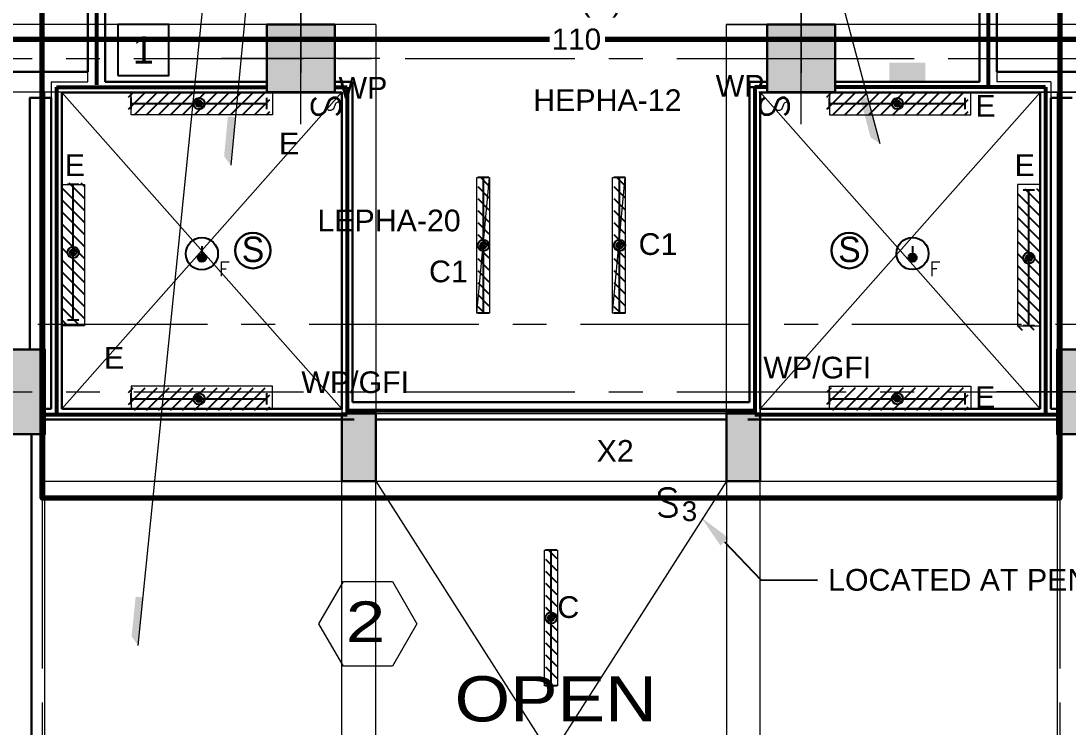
# Model space of a CAD drawing. Header units: inches. Extents: x -35176 to 0, y -3216 to 2257.
# Drawn here: x -22868.5 to -22498.1, y 784.6 to 1034.4 of the extents above; entities that cross this region are included whole.
import ezdxf
from ezdxf import colors
from ezdxf.entities.mleader import LeaderData, LeaderLine
from ezdxf.enums import TextEntityAlignment as Align
from ezdxf.math import Vec2, Vec3

# ---------------------------------------------------------------- set-up
doc = ezdxf.new("R2010")
doc.units = ezdxf.units.IN
doc.header["$LTSCALE"] = 48
doc.header["$MEASUREMENT"] = 0
doc.linetypes.add('A114$0$CENTER', pattern=[2, 1.25, -0.25, 0.25, -0.25])
for name, color, linetype in [('0 @ 48', 7, 'Continuous'), ('0 @ 96', 7, 'Continuous'), ('A114$0$A-ANNO-PATT-13-14', 8, 'Continuous'), ('A114$0$A-ANNO-TEXT', 8, 'Continuous'), ('A114$0$A-AREA-IDEN', 8, 'Continuous'), ('A114$0$A-COLS-COLS13-14', 8, 'Continuous'), ('A114$0$A-EQPM-FEC', 8, 'Continuous'), ('A114$0$A-FLOR-OPN-TO-BELOW', 8, 'Continuous'), ('A114$0$A-FLOR-SLAB', 8, 'Continuous'), ('A114$0$A-GRID-GRDP0-15', 8, 'Continuous'), ('A114$0$A-WALL-FIRE', 8, 'Continuous'), ('A114$0$A-WALL-FULL-INTR', 8, 'Continuous'), ('A114$0$S-BEAM', 8, 'Continuous'), ('A114$0$S-BEAM-BELOW', 8, 'Continuous'), ('A614$0$A-ANNO-REVS-BULL', 8, 'Continuous'), ('A614$0$br614 - E-Lite', 3, 'Continuous'), ('A614$0$Level 30', 8, 'Continuous'), ('E-Anno-Keyn', 72, 'Continuous'), ('E-Anno-Note', 6, 'Continuous'), ('E-FIRE', 234, 'Continuous'), ('E-Lite', 53, 'Continuous'), ('E-Lite-Emer', 13, 'Continuous'), ('E-Lite-Exit', 13, 'Continuous'), ('E-Lite-Swch', 53, 'Continuous'), ('E-Lite-Swch @ 48', 53, 'Continuous'), ('E-Lite-Swch @ 96', 53, 'Continuous'), ('E-TEXT', 6, 'Continuous'), ('G-Anno', 6, 'Continuous'), ('M-HVAC-text', 6, 'Continuous'), ('XREF', 7, 'Continuous')]:
    doc.layers.add(name, color=color, linetype=linetype)
doc.layers.add('E-Fire-Covr', color=240, linetype='Continuous', lineweight=70, plot=False)
doc.styles.add('A114$0$style-Arial', font='arial.ttf')
doc.styles.add('A614$0$style-Arial', font='arial.ttf')
doc.styles.add('M08', font='arial.ttf', dxfattribs={"height": 7.68})
doc.styles.add('MAMEP ANNO', font='arial.ttf', dxfattribs={"height": 0.101562})
doc.styles.get("Standard").update_dxf_attribs({"font": 'simplex.shx'})

# ---------------------------------------------------------------- blocks, each defined once
blk = doc.blocks.new('A114')
at = {"layer": 'A114$0$A-ANNO-PATT-13-14', "lineweight": 0, "extrusion": (0, 0, -1)}
blk.add_solid([(22757.5235, 1033.1645, 0), (22781.5235, 1033.1645, 0), (22757.5235, 1009.1645, 0), (22781.5235, 1009.1645, 0)], dxfattribs=at)
at = {"layer": 'A114$0$A-ANNO-PATT-13-14', "lineweight": 30, "extrusion": (0, 0, -1)}
for points in [[(22580.5238, 1033.1645), (22604.5238, 1033.1645), (22580.5238, 1009.1645), (22604.5238, 1009.1645)], [(22502.0241, 918.1574), (22490.0241, 918.1574), (22502.0241, 888.1574), (22490.0241, 888.1574)]]:
    blk.add_solid(points, dxfattribs=at)
at = {"layer": 'A114$0$A-ANNO-PATT-13-14', "lineweight": 30}
for points in [[(-22872.0236, 918.1574), (-22860.0236, 918.1574), (-22872.0236, 888.1574), (-22860.0236, 888.1574)], [(-22755.0231, 895.5238), (-22743.0231, 895.5238), (-22755.0231, 871.5238), (-22743.0231, 871.5238)], [(-22619.0037, 895.5239), (-22607.0037, 895.5239), (-22619.0037, 871.5239), (-22607.0037, 871.5239)]]:
    blk.add_solid(points, dxfattribs=at)
at = {"layer": 'A114$0$A-ANNO-TEXT', "lineweight": 0}
blk.add_line((-22777.2705, 1162.0842), (-22794.3106, 983.3561), dxfattribs=at)
at = {"layer": 'A114$0$A-ANNO-TEXT', "lineweight": 0, "flags": 128}
blk.add_lwpolyline([(-22613.8398, 1115.6457), (-22597.9778, 1115.6457), (-22564.6676, 991.0486)], dxfattribs=at)
at = {"layer": 'A114$0$A-ANNO-TEXT', "lineweight": 0}
blk.add_solid([(-22564.6676, 991.0486), (-22569.083, 1007.5643), (-22567.9755, 993.2077), (-22571.6301, 1006.878)], dxfattribs=at)
blk.add_solid([(-22564.6676, 991.0486), (-22569.083, 1007.5643), (-22567.9755, 993.2077), (-22571.6301, 1006.878)], dxfattribs=at)
at = {"layer": 'A114$0$A-ANNO-TEXT', "lineweight": 0, "extrusion": (0, 0, -1)}
blk.add_solid([(22794.3106, 983.3561), (22792.688, 1000.3747), (22796.6576, 986.5334), (22795.3145, 1000.6199)], dxfattribs=at)
blk.add_solid([(22794.3106, 983.3561), (22792.688, 1000.3747), (22796.6576, 986.5334), (22795.3145, 1000.6199)], dxfattribs=at)
at = {"layer": 'A114$0$A-AREA-IDEN', "lineweight": 0}
blk.add_line((-22827.0435, 813.4221), (-22760.1274, 1473.0978), dxfattribs=at)
at = {"layer": 'A114$0$A-AREA-IDEN', "lineweight": 0, "extrusion": (-8.04894e-18, -7.93485e-17, -1)}
blk.add_solid([(22827.0435, 813.4221), (22825.3182, 830.4305), (22829.3713, 816.6134), (22827.9432, 830.6916)], dxfattribs=at)
blk.add_solid([(22827.0435, 813.4221), (22825.3182, 830.4305), (22829.3713, 816.6134), (22827.9432, 830.6916)], dxfattribs=at)
at = {"layer": 'A114$0$A-COLS-COLS13-14', "lineweight": 0}
for p, q in [((-22769.5278, 997.8632), (-22769.5278, 1047.1378)), ((-22592.5238, 997.8632), (-22592.5238, 1047.1378)), ((-22741.5235, 1021.1697, 0), (-22797.5235, 1021.1697, 0)), ((-22620.5238, 1021.1697, 0), (-22564.5238, 1021.1697, 0)), ((-22470.1778, 903.1574), (-22523.2687, 903.1574))]:
    blk.add_line(p, q, dxfattribs=at)
at = {"layer": 'A114$0$A-COLS-COLS13-14', "lineweight": 30}
for points in [[(-22781.5235, 1033.1645, 0), (-22781.5235, 1009.1645, 0), (-22757.5235, 1009.1645, 0), (-22757.5235, 1033.1645, 0)], [(-22604.5238, 1009.1645), (-22580.5238, 1009.1645), (-22580.5238, 1033.1645), (-22604.5238, 1033.1645)], [(-22872.0236, 918.1574), (-22860.0236, 918.1574), (-22860.0236, 888.1574), (-22872.0236, 888.1574)], [(-22490.0241, 918.1574), (-22502.0241, 918.1574), (-22502.0241, 888.1574), (-22490.0241, 888.1574)], [(-22755.0231, 895.5238), (-22743.0231, 895.5238), (-22743.0231, 871.5238), (-22755.0231, 871.5238)], [(-22607.0037, 895.5239), (-22619.0037, 895.5239), (-22619.0037, 871.5239), (-22607.0037, 871.5239)]]:
    blk.add_3dface(points, dxfattribs=at)
at = {"layer": 'A114$0$A-EQPM-FEC', "lineweight": 13}
blk.add_solid([(-22548.5866, 1012.8989, 352.9729), (-22561.3366, 1012.8989, 352.9729), (-22548.5866, 1019.6489, 352.9729), (-22561.3366, 1019.6489, 352.9729)], dxfattribs=at)
at = {"layer": 'A114$0$A-FLOR-OPN-TO-BELOW', "lineweight": 0}
for p, q in [((-22755.012, 1009.1643), (-22854.0226, 897.1643)), ((-22854.0226, 1009.1487), (-22755.0181, 897.1644)), ((-22607.0353, 1009.1643), (-22508.0246, 897.1643)), ((-22508.0246, 1009.1487), (-22607.0292, 897.1644)), ((-22619.0037, 871.5239), (-22743.0348, 677.3418)), ((-22743.0231, 871.5238), (-22619.0037, 677.3419))]:
    blk.add_line(p, q, dxfattribs=at)
at = {"layer": 'A114$0$A-FLOR-SLAB', "lineweight": 13}
for p, q in [((-22743.0348, 677.3418), (-22743.0231, 871.5238)), ((-22743.0231, 871.5238), (-22619.0037, 871.5239)), ((-22619.0037, 871.5239), (-22619.0037, 677.3419))]:
    blk.add_line(p, q, dxfattribs=at)
at = {"layer": 'A114$0$A-GRID-GRDP0-15', "linetype": 'A114$0$CENTER', "lineweight": 0}
for p, q in [((-22861.0236, 2113.2362), (-22861.0236, -797.9051)), ((-22769.5278, 2113.2362), (-22769.5278, 1016.1072)), ((-22592.5194, 2113.2362), (-22592.5194, 1016.1072)), ((-22501.0236, 2113.2362), (-22501.0236, -676.9042)), ((-23884.5631, 1021.1697), (-20452.7577, 1021.1697)), ((-24110.5721, 927.1574), (-20437.5384, 927.1574)), ((-23884.5631, 903.1574), (-20364.9322, 903.1574))]:
    blk.add_line(p, q, dxfattribs=at)
at = {"layer": 'A114$0$A-WALL-FIRE', "lineweight": 53}
for p, q in [((-22841.8354, 1089.3653), (-22841.8354, 1011.7999)), ((-22526.3368, 1045.4914), (-22526.3368, 1011.0239)), ((-22855.8979, 1011.0239), (-22781.5235, 1011.0239)), ((-22855.8979, 1011.0239), (-22855.8977, 895.1406)), ((-22757.5235, 1011.024), (-22753.1369, 1011.024)), ((-22753.1369, 1011.024), (-22753.1432, 895.1406)), ((-22608.9103, 1011.024), (-22608.9041, 895.1406)), ((-22604.5238, 1011.024), (-22608.9103, 1011.024)), ((-22506.0923, 1011.0239), (-22580.5238, 1011.0239)), ((-22506.0923, 1011.0239), (-22506.0923, 895.1406)), ((-22608.9042, 896.477), (-22753.1431, 896.477)), ((-22860.0236, 895.1406), (-22753.1432, 895.1406)), ((-22608.9041, 895.1406), (-22502.0241, 895.1406))]:
    blk.add_line(p, q, dxfattribs=at)
at = {"layer": 'A114$0$A-WALL-FULL-INTR', "lineweight": 30}
for p, q in [((-22844.8979, 1016.422), (-22844.8979, 1091.24)), ((-22838.7729, 1012.8989), (-22838.7729, 1087.4905)), ((-22529.3993, 1045.4914), (-22529.3994, 1012.8989)), ((-22523.2743, 1045.4914), (-22523.2744, 1016.422)), ((-22844.8979, 1016.422), (-22882.0213, 1016.422)), ((-22523.2744, 1016.422), (-22480.0259, 1016.422)), ((-22838.7729, 1012.8989), (-22781.5235, 1012.8989)), ((-22757.5235, 1012.899), (-22751.2618, 1012.899)), ((-22751.2618, 1012.899), (-22751.2679, 899.5395)), ((-22610.7854, 1012.899), (-22610.7793, 899.5395)), ((-22604.5238, 1012.899), (-22610.7854, 1012.899)), ((-22529.3994, 1012.8989), (-22580.5238, 1012.8989)), ((-22854.0229, 1009.1489), (-22755.0127, 1009.149)), ((-22854.0229, 1009.1489), (-22854.0227, 897.1645)), ((-22755.012, 1009.1643), (-22755.0181, 897.1644)), ((-22607.0352, 1009.1643), (-22607.0292, 897.1644)), ((-22508.0299, 1009.1489), (-22607.0346, 1009.149)), ((-22508.0299, 1009.1489), (-22508.03, 897.1644)), ((-22865.4927, 1007.172), (-22857.7729, 1007.172)), ((-22865.3986, 1007.172), (-22865.3985, 918.1574)), ((-22857.7729, 1007.172), (-22857.7727, 897.1645)), ((-22504.2796, 1007.172), (-22504.2798, 897.1644)), ((-22496.6394, 1007.172), (-22504.2796, 1007.172)), ((-22857.7727, 897.1645), (-22860.0236, 897.1645)), ((-22854.0226, 897.1644), (-22755.018, 897.1645)), ((-22610.7793, 899.5395), (-22751.2679, 899.5395)), ((-22508.03, 897.1644), (-22607.0292, 897.1645)), ((-22502.0241, 897.1644), (-22504.2798, 897.1644)), ((-22860.0236, 893.4149), (-22750.6284, 893.415)), ((-22619.0037, 893.4145), (-22743.0231, 893.4145)), ((-22502.0241, 893.4149), (-22611.4189, 893.415)), ((-22864.7735, 888.1574), (-22864.7731, 541.9207))]:
    blk.add_line(p, q, dxfattribs=at)
at = {"layer": 'A114$0$A-WALL-FULL-INTR', "lineweight": 0}
for p, q in [((-22844.8979, 1012.8989), (-22844.8979, 1016.422)), ((-22523.2744, 1016.422), (-22523.2744, 1012.8989)), ((-22857.7729, 1012.8989), (-22844.8979, 1012.8989)), ((-22857.7729, 1012.8989), (-22857.7729, 1007.172)), ((-22504.2796, 1012.8989), (-22523.2744, 1012.8989)), ((-22504.2796, 1012.8989), (-22504.2796, 1007.172))]:
    blk.add_line(p, q, dxfattribs=at)
at = {"layer": 'A114$0$S-BEAM', "lineweight": 13}
for p, q in [((-22743.0127, 1033.1645), (-23209.0239, 1033.1645)), ((-22743.0127, 1033.1645), (-22743.0127, 895.5239)), ((-22129.019, 1033.1645), (-22619.0297, 1033.1645)), ((-22619.0297, 1033.1645), (-22619.0297, 895.5239))]:
    blk.add_line(p, q, dxfattribs=at)
at = {"layer": 'A114$0$S-BEAM', "lineweight": 0}
for p, q in [((-22860.0236, 918.1574), (-22860.0236, 1009.1645)), ((-22755.0127, 1009.1489), (-22755.0127, 895.5239)), ((-22607.0297, 1009.149), (-22607.0297, 871.5084)), ((-22502.0236, 1009.1645), (-22502.0242, 537.1631)), ((-22860.0236, 895.5239), (-22508.03, 895.5239)), ((-22860.0236, 537.1631), (-22860.0236, 888.1574)), ((-22860.0236, 871.5239), (-22502.0238, 871.5239))]:
    blk.add_line(p, q, dxfattribs=at)
at = {"layer": 'A114$0$S-BEAM', "lineweight": 0, "flags": 128}
for points in [[(-22757.5235, 1009.1645), (-23233.0239, 1009.1645)], [(-22133.0347, 1009.1696), (-22133.0347, 1009.1645), (-22604.5238, 1009.1645)], [(-22604.5238, 1009.1645), (-22129.6486, 1009.1645)]]:
    blk.add_lwpolyline(points, dxfattribs=at)
at = {"layer": 'A114$0$S-BEAM-BELOW', "lineweight": 0}
for p, q in [((-22619.0297, 1033.1645, 352.9729), (-22604.5238, 1033.1645, 352.9729)), ((-22604.5238, 1009.1645, 352.9729), (-22607.5697, 1009.1645, 352.9729)), ((-22607.0297, 549.1522, 352.9729), (-22607.0297, 1009.149, 352.9729)), ((-22755.0301, 549.1632, 352.9729), (-22755.0301, 871.5239, 352.9729))]:
    blk.add_line(p, q, dxfattribs=at)
at = {"layer": 'A114$0$A-ANNO-TEXT', "lineweight": 13, "style": 'A114$0$style-Arial', "width": 1.128125}
blk.add_text('OPEN', height=16, dxfattribs=at).set_placement((-22679.3771, 802.5494, 0.2066), align=Align.TOP_CENTER)
blk = doc.blocks.new('FA-StrobeSymbol-Anno')
at = {"color": 0, "linetype": 'ByBlock'}
for p, q in [((-0.0442, 0.0442), (-0.0737, 0.0736)), ((0.0442, 0.0442), (0.0736, 0.0737)), ((-0.0442, -0.0442), (-0.0736, -0.0737)), ((0.0442, -0.0442), (0.0737, -0.0736))]:
    blk.add_line(p, q, dxfattribs=at)
blk.add_circle((0, 0), 0.0403, dxfattribs=at)
blk = doc.blocks.new('*U642')
at = {"layer": '0 @ 48', "color": 0, "linetype": 'ByBlock', "xscale": 24, "yscale": 24, "zscale": 24}
blk.add_blockref('FA-StrobeSymbol-Anno', (0, 4), dxfattribs=at)
at = {"layer": '0 @ 96', "color": 0, "linetype": 'ByBlock', "xscale": 48, "yscale": 48, "zscale": 48}
blk.add_blockref('FA-StrobeSymbol-Anno', (0, 4), dxfattribs=at)
blk = doc.blocks.new('FA-Speaker-Anno')
at = {"color": 0, "linetype": 'ByBlock'}
for p, q in [((0.0833, 0), (0.1562, 0.0417)), ((0.1562, 0.0417), (0.1562, -0.0417)), ((0.1562, -0.0417), (0.0833, 0))]:
    blk.add_line(p, q, dxfattribs=at)
blk.add_lwpolyline([(0, 0.0417), (0.0833, 0.0417), (0.0833, -0.0417), (0, -0.0417)], close=True, dxfattribs=at)
blk = doc.blocks.new('*U643')
at = {"layer": '0 @ 48', "color": 0, "linetype": 'ByBlock', "xscale": 48, "yscale": 48, "zscale": 48, "rotation": 90}
blk.add_blockref('FA-Speaker-Anno', (0, 2), dxfattribs=at)
at = {"layer": '0 @ 96', "color": 0, "linetype": 'ByBlock', "xscale": 96, "yscale": 96, "zscale": 96, "rotation": 90}
blk.add_blockref('FA-Speaker-Anno', (0, 0), dxfattribs=at)
blk = doc.blocks.new('*U277')
at = {"layer": 'E-Fire-Covr'}
blk.add_lwpolyline([(7.24, 184), (180, 184), (180, -176), (-180, -176), (-180, 184), (-7.3, 184)], dxfattribs=at)
for name in ['*U643', '*U642']:
    blk.add_blockref(name, (0, 0))
at = {"color": 6, "style": 'MAMEP ANNO'}
for s, p in [('30', (10.55, 11.08)), ('(C)', (10.55, -3.78))]:
    blk.add_text(s, height=7.5, dxfattribs=at).set_placement(p)
at = {"layer": 'E-Fire-Covr', "style": 'MAMEP ANNO'}
blk.add_text('30', height=7.5, dxfattribs=at).set_placement((0, 184), align=Align.MIDDLE_CENTER)
blk = doc.blocks.new('LFIND4')
for p, q in [((-24, 2), (-24, -2)), ((24, 0), (-24, 0)), ((24, 2), (24, -2))]:
    blk.add_line(p, q)
for radius in [2, 1.12, 0.5]:
    blk.add_circle((0, 0), radius)
blk = doc.blocks.new('LTG-Switch-Anno')
at = {"color": 0, "linetype": 'ByBlock'}
blk.add_text('S', height=0.1042, dxfattribs=at).set_placement((0, -0.1094), align=Align.CENTER)
at = {"color": 6, "style": 'MAMEP ANNO'}
blk.add_attdef('SUB', (0.0521, -0.125), '', height=0.0729, dxfattribs=at)
blk = doc.blocks.new('*U282')
at = {"layer": 'E-Fire-Covr'}
blk.add_lwpolyline([(10.15, 322), (318, 322), (318, -314), (-318, -314), (-318, 322), (-9.51, 322)], dxfattribs=at)
at = {"layer": 'E-Fire-Covr', "style": 'MAMEP ANNO'}
blk.add_text('110', height=7.5, dxfattribs=at).set_placement((0, 322), align=Align.MIDDLE_CENTER)
blk = doc.blocks.new('A614')
at = {"layer": 'A614$0$A-ANNO-REVS-BULL', "lineweight": 13, "elevation": 0, "flags": 128}
blk.add_lwpolyline([(-22754.47, 836.07), (-22737.15, 836.07), (-22728.49, 821.07), (-22737.15, 806.07), (-22754.47, 806.07), (-22763.13, 821.07), (-22754.47, 836.07)], close=True, dxfattribs=at)
at = {"layer": 'A614$0$br614 - E-Lite', "lineweight": 0}
for p, q in [((-22707.27, 931.03), (-22702.77, 979.03)), ((-22659.27, 931.03), (-22654.77, 979.03))]:
    blk.add_line(p, q, dxfattribs=at)
at = {"layer": 'A614$0$br614 - E-Lite', "lineweight": 13}
for points in [[(-22829.53, 1009.16, 0), (-22779.53, 1009.16, 0), (-22779.53, 1001.16, 0), (-22829.53, 1001.16, 0)], [(-22532.52, 1009.16, 0), (-22582.52, 1009.16, 0), (-22582.52, 1001.16, 0), (-22532.52, 1001.16, 0)], [(-22707.27, 931.03), (-22707.27, 979.03), (-22702.77, 979.03), (-22702.77, 931.03)], [(-22659.27, 931.03), (-22659.27, 979.03), (-22654.77, 979.03), (-22654.77, 931.03)], [(-22854.02, 926.52, 0), (-22854.02, 976.52, 0), (-22846.02, 976.52, 0), (-22846.02, 926.52, 0)], [(-22508.02, 926.52, 0), (-22508.02, 976.52, 0), (-22516.02, 976.52, 0), (-22516.02, 926.52, 0)], [(-22829.53, 897.16, 0), (-22779.53, 897.16, 0), (-22779.53, 905.16, 0), (-22829.53, 905.16, 0)], [(-22532.52, 897.16, 0), (-22582.52, 897.16, 0), (-22582.52, 905.16, 0), (-22532.52, 905.16, 0)], [(-22678.77, 847.16), (-22678.77, 799.16), (-22683.27, 799.16), (-22683.27, 847.16)]]:
    blk.add_3dface(points, dxfattribs=at)
at = {"layer": 'A614$0$Level 30', "lineweight": 30}
for centre in [(-22786.51, 953.16, 0.01), (-22575.53, 953.16)]:
    blk.add_circle(centre, 6.29, dxfattribs=at)
at = {"layer": 'A614$0$A-ANNO-REVS-BULL', "lineweight": 13, "style": 'A614$0$style-Arial', "width": 1.246876}
blk.add_text('2', height=14.4, dxfattribs=at).set_placement((-22746.64, 821.82, 0), align=Align.MIDDLE_CENTER)
at = {"layer": 'A614$0$Level 30', "lineweight": 30, "style": 'A614$0$style-Arial', "width": 0.95}
for p in [(-22790.42, 949.1, 0.01), (-22579.44, 949.09)]:
    blk.add_text('S', height=9, dxfattribs=at).set_placement(p)
blk = doc.blocks.new('*U652')
at = {"layer": 'E-Lite-Swch @ 48', "xscale": 48, "yscale": 48, "zscale": 48, "rotation": 270}
blk.add_blockref('LTG-Switch-Anno', (-22755.03, 1004.21, 0), dxfattribs=at)
at = {"layer": 'E-Lite-Swch @ 96', "xscale": 96, "yscale": 96, "zscale": 96, "rotation": 270}
blk.add_blockref('LTG-Switch-Anno', (-22755.03, 1004.21, 0), dxfattribs=at)
blk = doc.blocks.new('*U653')
at = {"layer": 'E-Lite-Swch @ 48', "xscale": 48, "yscale": 48, "zscale": 48, "rotation": 270}
blk.add_blockref('LTG-Switch-Anno', (-22596.39, 1004.21, 0), dxfattribs=at)
at = {"layer": 'E-Lite-Swch @ 96', "xscale": 96, "yscale": 96, "zscale": 96, "rotation": 270}
blk.add_blockref('LTG-Switch-Anno', (-22596.39, 1004.21, 0), dxfattribs=at)
blk = doc.blocks.new('A$C5D764356')
h = blk.add_hatch(color=256)
edge = h.paths.add_edge_path()
edge.add_arc((6, 6.9), 1.53, 0, 360)
blk.add_line((6, 11.23), (6, 8.43))
for centre, radius in [((6, 8.43), 6), ((6, 6.9), 1.53)]:
    blk.add_circle(centre, radius)
at = {"linetype": 'Continuous', "lineweight": -3}
blk.add_text('F', height=5.4, dxfattribs=at).set_placement((14.32, 2.7), align=Align.MIDDLE)
blk = doc.blocks.new('MLD-KeyNote')
at = {"color": 0, "linetype": 'Continuous', "transparency": 16777216}
blk.add_lwpolyline([(-0.09375, -0.09375), (0.09375, -0.09375), (0.09375, 0.09375), (-0.09375, 0.09375)], close=True, dxfattribs=at)
at = {"color": 0, "linetype": 'ByBlock', "transparency": 16777216, "style": 'MAMEP ANNO'}
blk.add_attdef('ID', text='', height=0.10156, dxfattribs=at).set_placement((0, 0), align=Align.MIDDLE_CENTER)
blk = doc.blocks.new('*U294')
at = {"color": 0, "linetype": 'ByBlock'}
for p, q in [((7, -7), (-7, 7)), ((7, 7), (-7, -7)), ((-5.83, -3.87), (-5.83, 3.87)), ((-5.1, -4.79), (-5.1, 4.79)), ((-4.38, -4.38), (-4.38, 4.37)), ((4.37, -4.38), (4.37, 4.37)), ((5.1, -4.79), (5.1, 4.79)), ((5.83, -3.87), (5.83, 3.87)), ((-6.56, -2.44), (-6.56, 2.44)), ((-3.65, -3.65), (-3.65, 3.65)), ((-2.92, -2.92), (-2.92, 2.92)), ((-2.19, -2.19), (-2.19, 2.19)), ((-1.46, -1.46), (-1.46, 1.46)), ((-0.73, -0.73), (-0.73, 0.73)), ((0.73, -0.73), (0.73, 0.73)), ((1.46, -1.46), (1.46, 1.46)), ((2.19, -2.19), (2.19, 2.19)), ((2.92, -2.92), (2.92, 2.92)), ((3.65, -3.65), (3.65, 3.65)), ((6.56, -2.44), (6.56, 2.44))]:
    blk.add_line(p, q, dxfattribs=at)
blk.add_circle((0, 0), 7, dxfattribs=at)
at = {"color": 21, "linetype": 'ByBlock'}
ml = blk.add_multileader_mtext('Standard', dxfattribs=at)
ml.set_content('', color=21, style='MAMEP ANNO')
ml.set_leader_properties(color=256)
ml.build(insert=Vec2(0, 0))
ml.multileader.update_dxf_attribs({"has_dogleg": 0, "text_right_attachment_type": 3, "dogleg_length": 3.84, "arrow_head_size": 7.5, "scale": 96})
ctx = ml.context
ctx.base_point, ctx.scale, ctx.char_height, ctx.arrow_head_size, ctx.landing_gap_size, ctx.plane_origin, ctx.plane_x_axis, ctx.plane_y_axis = Vec3(-11.25, -12.43), 96, 7.5, 7.5, 3.75, Vec3(-11.25, 12.43), Vec3(0, -1), Vec3(1, 0)
ctx.right_attachment = 3
notes = []
notes.append((ctx, [(0, (1, 1, 0), (-11.25, 356.57), (0, -1), 369, [(0, [(-11.25, 12.43)], 0, [])])]))
ctx.mtext.insert, ctx.mtext.text_direction, ctx.mtext.rotation, ctx.mtext.flow_direction = Vec3(-7.5, -16.18), Vec3(0, -1), 4.712389, 5
ml = blk.add_multileader_mtext('Standard', dxfattribs=at)
ml.set_content('', color=21, style='MAMEP ANNO')
ml.set_leader_properties(color=256)
ml.build(insert=Vec2(0, 0))
ml.multileader.update_dxf_attribs({"has_dogleg": 0, "text_right_attachment_type": 3, "dogleg_length": 3.84, "arrow_head_size": 7.5, "scale": 96})
ctx = ml.context
ctx.base_point, ctx.scale, ctx.char_height, ctx.arrow_head_size, ctx.landing_gap_size, ctx.plane_origin, ctx.plane_x_axis, ctx.plane_y_axis = Vec3(11.25, -12.43), 96, 7.5, 7.5, 3.75, Vec3(11.25, 12.43), Vec3(0, -1), Vec3(1, 0)
ctx.right_attachment = 3
notes.append((ctx, [(0, (1, 1, 0), (11.25, 356.57), (0, -1), 369, [(0, [(11.25, 12.43)], 0, [])])]))
ctx.mtext.insert, ctx.mtext.text_direction, ctx.mtext.rotation, ctx.mtext.flow_direction = Vec3(15, -16.18), Vec3(0, -1), 4.712389, 5
for ctx, leaders in notes:
    for number, flags, end, landing, length, lines in leaders:
        leader = LeaderData()
        leader.index, (leader.has_last_leader_line, leader.has_dogleg_vector, leader.attachment_direction) = number, flags
        leader.last_leader_point, leader.dogleg_vector, leader.dogleg_length = Vec3(end), Vec3(landing), length
        for number, points, colour, breaks in lines:
            line = LeaderLine()
            line.index, line.vertices, line.color, line.breaks = number, Vec3.list(points), colors.encode_raw_color(colour), breaks
            leader.lines.append(line)
        ctx.leaders.append(leader)

msp = doc.modelspace()

# ---------------------------------------------------------------- hatches: boundary and pattern name
at = {"layer": 'E-Lite-Emer'}
h = msp.add_hatch(dxfattribs=at)
h.set_pattern_fill('ANSI31', color=256, scale=24, style=0)
h.set_pattern_definition([(45, (-20709.4404, -1716.5856), (-2.1213203, 2.1213203), [])])
h.paths.add_polyline_path([(-22830.46, 1001.14), (-22780.46, 1001.14), (-22780.46, 1009.14), (-22830.46, 1009.14)])
h = msp.add_hatch(dxfattribs=at)
h.set_pattern_fill('ANSI31', color=256, scale=24, style=0)
h.set_pattern_definition([(45, (-20462.4243, -1716.5856), (-2.1213203, 2.1213203), [])])
h.paths.add_polyline_path([(-22583.44, 1001.14), (-22533.44, 1001.14), (-22533.44, 1009.14), (-22583.44, 1009.14)])
h = msp.add_hatch(dxfattribs=at)
h.set_pattern_fill('ANSI31', color=256, scale=24, angle=90, style=0)
h.set_pattern_definition([(135, (-19983.205, 3050.5105), (-2.1213203, -2.1213203), [])])
h.paths.add_polyline_path([(-22702.96, 930.99), (-22702.96, 978.99), (-22706.96, 978.99), (-22706.96, 930.99)])
h = msp.add_hatch(dxfattribs=at)
h.set_pattern_fill('ANSI31', color=256, scale=24, angle=90, style=0)
h.set_pattern_definition([(135, (-19935.0248, 3050.5105), (-2.1213203, -2.1213203), [])])
h.paths.add_polyline_path([(-22654.77, 930.99), (-22654.77, 978.99), (-22658.77, 978.99), (-22658.77, 930.99)])
h = msp.add_hatch(dxfattribs=at)
h.set_pattern_fill('ANSI31', color=256, scale=24, angle=90, style=0)
h.set_pattern_definition([(135, (-20128.2735, 3048.0475), (-2.1213203, -2.1213203), [])])
h.paths.add_polyline_path([(-22846, 927.03), (-22846, 977.03), (-22854, 977.03), (-22854, 927.03)])
h = msp.add_hatch(dxfattribs=at)
h.set_pattern_fill('ANSI31', color=256, scale=24, angle=90, style=0)
h.set_pattern_definition([(135, (-19790.2737, 3046.0475), (-2.1213203, -2.1213203), [])])
h.paths.add_polyline_path([(-22508, 925.03), (-22508, 975.03), (-22516, 975.03), (-22516, 925.03)])
h = msp.add_hatch(dxfattribs=at)
h.set_pattern_fill('ANSI31', color=256, scale=24, style=0)
h.set_pattern_definition([(45, (-20709.4404, -1821.0856), (-2.1213203, 2.1213203), [])])
h.paths.add_polyline_path([(-22830.46, 896.64), (-22780.46, 896.64), (-22780.46, 904.64), (-22830.46, 904.64)])
h = msp.add_hatch(dxfattribs=at)
h.set_pattern_fill('ANSI31', color=256, scale=24, style=0)
h.set_pattern_definition([(45, (-20462.4243, -1821.0157), (-2.1213203, 2.1213203), [])])
h.paths.add_polyline_path([(-22583.44, 896.71), (-22533.44, 896.71), (-22533.44, 904.71), (-22583.44, 904.71)])
h = msp.add_hatch(dxfattribs=at)
h.set_pattern_fill('ANSI31', color=256, scale=24, angle=90, style=0)
h.set_pattern_definition([(135, (-19959.2736, 2918.6824), (-2.1213203, -2.1213203), [])])
h.paths.add_polyline_path([(-22679.02, 799.16), (-22679.02, 847.16), (-22683.02, 847.16), (-22683.02, 799.16)])

# ---------------------------------------------------------------- block references
at = {"layer": 'E-FIRE'}
for name, p in [('*U277', (-22681.02, 1041.58)), ('*U282', (-22672.03, 705.97))]:
    msp.add_blockref(name, p, dxfattribs=at)
at = {"layer": 'E-FIRE', "color": 4, "linetype": 'Continuous', "lineweight": -3, "xscale": 0.9486373537720567, "yscale": 0.9486373537720567, "zscale": 0.9486373537720567}
for p in [(-22810.2, 944.06), (-22558.83, 944.11)]:
    msp.add_blockref('A$C5D764356', p, dxfattribs=at)
at = {"layer": 'E-Lite'}
for p, rotation in [((-22805.53, 1005.16, 0), 179.9999999999999), ((-22558.52, 1005.16, 0), 179.9999999999999), ((-22704.96, 954.99), 269.9999999999999), ((-22656.77, 954.99), 269.9999999999999), ((-22850.02, 952.52, 0), 269.9999999999999), ((-22512.02, 950.52, 0), 269.9999999999999), ((-22805.53, 900.66, 0), 179.9999999999999), ((-22558.52, 900.73, 0), 179.9999999999999), ((-22681.02, 823.16), 269.9999999999999)]:
    msp.add_blockref('LFIND4', p, dxfattribs=dict(at, rotation=rotation))
at = {"layer": 'E-Lite-Exit'}
msp.add_blockref('*U294', (-22674.6, 496.56), dxfattribs=at)
at = {"layer": 'E-Lite-Swch'}
for name in ['*U652', '*U653']:
    msp.add_blockref(name, (0, 0), dxfattribs=at)
at = {"layer": 'E-Lite-Swch @ 96', "xscale": 96, "yscale": 96, "zscale": 96}
msp.add_blockref('LTG-Switch-Anno', (-22639.76, 869.45, 0), dxfattribs=at).add_auto_attribs({'SUB': '3'})
at = {"layer": 'XREF'}
for name in ['A114', 'A614']:
    msp.add_blockref(name, (0, 0), dxfattribs=at)

# ---------------------------------------------------------------- texts
at = {"layer": 'E-TEXT', "style": 'M08'}
for s, p in [('WP', (-22622.78, 1007.61)), ('WP', (-22756.18, 1006.95)), ('HEPHA-12', (-22687.32, 1002.53)), ('E', (-22530.91, 1000.52)), ('E', (-22777.25, 987.2)), ('E', (-22853.01, 979.58)), ('E', (-22517.07, 979.53)), ('C1', (-22650.03, 951.62)), ('C1', (-22724.17, 941.95)), ('E', (-22839.17, 911.38)), ('WP/GFI', (-22605.91, 907.91)), ('WP/GFI', (-22769.35, 902.73)), ('E', (-22531.03, 897.43)), ('C', (-22678.77, 823.16))]:
    msp.add_text(s, height=7.68, dxfattribs=at).set_placement(p)
at = {"layer": 'G-Anno', "style": 'M08'}
for s, p in [('LEPHA-20', (-22763.65, 959.97, -40)), ('X2', (-22664.89, 878.43, -40))]:
    msp.add_text(s, height=7.68, dxfattribs=at).set_placement(p)

# ---------------------------------------------------------------- leaders
at = {"layer": 'E-Anno-Keyn'}
ml = msp.add_multileader_block('Standard', dxfattribs=at)
ml.set_content('MLD-KeyNote', color=256, scale=96)
ml.set_attribute('ID', '1', width=0)
ml.set_leader_properties(color=256, linetype='Continuous')
ml.build(insert=Vec2(0, 0))
ml.multileader.update_dxf_attribs({"has_dogleg": 0, "text_left_attachment_type": 2, "text_right_attachment_type": 2, "dogleg_length": 3.84, "arrow_head_size": 12, "scale": 96})
ctx = ml.context
ctx.base_point, ctx.scale, ctx.char_height, ctx.arrow_head_size, ctx.landing_gap_size, ctx.plane_origin = Vec3(-22834.24, 1024.13), 96, 737.28, 12, 384, Vec3(-22922.48, 966.89)
ctx.left_attachment, ctx.right_attachment = 2, 2
notes = []
notes.append((ctx, [(0, (0, 0, 0), (0, 0), (1, 0), 1, [])]))
ctx.block.insert = Vec3(-22825.24, 1024.13)
at = {"layer": 'E-Anno-Note'}
ml = msp.add_multileader_mtext('Standard', dxfattribs=at)
ml.set_content('LOCATED AT PENTHOUSE LEVEL', color=256, style='MAMEP ANNO')
ml.set_leader_properties(color=256, linetype='Continuous')
ml.build(insert=Vec2(0, 0))
ml.multileader.update_dxf_attribs({"has_dogleg": 0, "text_right_attachment_type": 3, "dogleg_length": 3.84, "arrow_head_size": 12, "scale": 96})
ctx = ml.context
ctx.base_point, ctx.scale, ctx.char_height, ctx.arrow_head_size, ctx.landing_gap_size, ctx.plane_origin = Vec3(-22586.76, 836.58), 96, 7.68, 12, 3.75, Vec3(-22616.76, 806)
ctx.right_attachment = 3
notes.append((ctx, [(0, (1, 1, 0), (-22955.76, 836.58), (1, 0), 369, [(0, [(-22627.96, 858.8), (-22606.8, 836.64)], 0, [])])]))
ctx.mtext.insert, ctx.mtext.width, ctx.mtext.flow_direction = Vec3(-22583.01, 840.49), 134.1946, 5
at = {"layer": 'M-HVAC-text'}
ml = msp.add_multileader_mtext('Standard', dxfattribs=at)
ml.set_content('{\\L2-EUH-PH-1}', color=256, style='M08')
ml.set_leader_properties(color=256)
ml.build(insert=Vec2(0, 0))
ml.multileader.update_dxf_attribs({"has_dogleg": 0, "text_left_attachment_type": 2, "text_right_attachment_type": 2, "dogleg_length": 3.84, "arrow_head_size": 7.69})
ctx = ml.context
ctx.base_point, ctx.char_height, ctx.arrow_head_size, ctx.landing_gap_size, ctx.plane_origin = Vec3(-23317.75, 983.83), 7.68, 7.69, 4, Vec3(-23320.37, 949.75)
ctx.left_attachment, ctx.right_attachment, ctx.text_align_type = 2, 2, 2
notes.append((ctx, [(0, (0, 0, 0), (0, 0), (1, 0), 1, [])]))
ctx.mtext.insert, ctx.mtext.alignment, ctx.mtext.flow_direction = Vec3(-23255.82, 988.45), 3, 5
for ctx, leaders in notes:
    for number, flags, end, landing, length, lines in leaders:
        leader = LeaderData()
        leader.index, (leader.has_last_leader_line, leader.has_dogleg_vector, leader.attachment_direction) = number, flags
        leader.last_leader_point, leader.dogleg_vector, leader.dogleg_length = Vec3(end), Vec3(landing), length
        for number, points, colour, breaks in lines:
            line = LeaderLine()
            line.index, line.vertices, line.color, line.breaks = number, Vec3.list(points), colors.encode_raw_color(colour), breaks
            leader.lines.append(line)
        ctx.leaders.append(leader)

doc.saveas('drawing.dxf')
